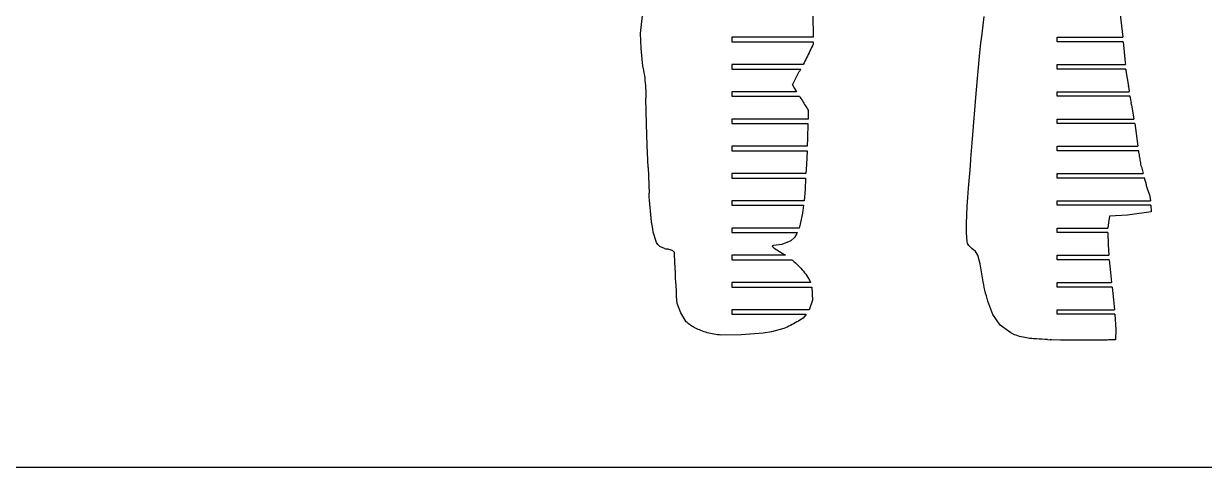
# Model space of a CAD drawing. Extents: x -170 to 170, y -270 to 270.
# Drawn here: x -54.4 to 43.1, y -270.1 to -233.5 of the extents above; entities that cross this region are included whole.
import ezdxf

# ---------------------------------------------------------------- set-up
doc = ezdxf.new("R2010")
doc.units = 0
doc.header["$MEASUREMENT"] = 0
doc.layers.get('0').update_dxf_attribs({"linetype": 'CONTINUOUS'})

msp = doc.modelspace()

# ---------------------------------------------------------------- linework, layer by layer
for p, q in [((-3.46, -234.289), (-3.238, -232.332)), ((10.783, -232.718), (10.805, -234.593)), ((24.866, -233.592), (24.944, -232.871)), ((36.188, -232.718), (36.396, -234.593)), ((24.773, -234.32), (24.866, -233.592)), ((-3.396, -235.497), (-3.46, -234.289)), ((4.093, -234.593), (4.093, -234.968)), ((10.805, -234.593), (4.093, -234.593)), ((4.093, -234.968), (10.81, -234.968)), ((10.81, -234.968), (10.812, -235.164)), ((24.581, -235.84), (24.668, -235.08)), ((24.668, -235.08), (24.773, -234.32)), ((30.968, -234.593), (36.396, -234.593)), ((30.968, -234.968), (30.968, -234.593)), ((36.437, -234.968), (30.968, -234.968)), ((36.437, -234.968), (36.601, -236.682)), ((-3.279, -236.701), (-3.396, -235.497)), ((10.409, -236.009), (10.34, -236.148)), ((10.478, -235.868), (10.409, -236.009)), ((10.546, -235.728), (10.478, -235.868)), ((10.613, -235.587), (10.546, -235.728)), ((10.68, -235.447), (10.613, -235.587)), ((10.746, -235.305), (10.68, -235.447)), ((10.812, -235.164), (10.746, -235.305)), ((24.277, -239.245), (24.581, -235.84)), ((-3.242, -237.134), (-3.279, -236.701)), ((9.986, -236.843), (4.093, -236.843)), ((4.093, -236.843), (4.093, -237.218)), ((10.058, -236.705), (9.986, -236.843)), ((10.129, -236.566), (10.058, -236.705)), ((10.2, -236.427), (10.129, -236.566)), ((10.271, -236.288), (10.2, -236.427)), ((10.34, -236.148), (10.271, -236.288)), ((30.968, -236.843), (36.614, -236.843)), ((30.968, -237.218), (30.968, -236.843)), ((36.601, -236.682), (36.614, -236.843)), ((-3.242, -237.134), (-3.203, -237.338)), ((-3.203, -237.338), (-3.167, -237.544)), ((-3.167, -237.544), (-3.135, -237.75)), ((-3.135, -237.75), (-3.107, -237.957)), ((-3.107, -237.957), (-3.082, -238.164)), ((4.093, -237.218), (9.787, -237.218)), ((9.327, -238.085), (9.382, -237.975)), ((9.382, -237.975), (9.438, -237.866)), ((9.438, -237.866), (9.495, -237.757)), ((9.495, -237.757), (9.552, -237.649)), ((9.552, -237.649), (9.61, -237.541)), ((9.61, -237.541), (9.668, -237.433)), ((9.668, -237.433), (9.727, -237.325)), ((9.727, -237.325), (9.787, -237.218)), ((36.635, -237.218), (30.968, -237.218)), ((36.635, -237.218), (36.645, -237.364)), ((36.645, -237.364), (36.86, -238.623)), ((-3.082, -238.164), (-3.062, -238.372)), ((-3.062, -238.372), (-3.045, -238.579)), ((-3.045, -238.579), (-3.032, -238.788)), ((-3.032, -238.788), (-3.023, -238.996)), ((-3.023, -238.996), (-3.017, -239.205)), ((9.113, -238.526), (9.165, -238.415)), ((9.113, -238.526), (9.263, -238.814)), ((9.165, -238.415), (9.219, -238.305)), ((9.219, -238.305), (9.273, -238.195)), ((9.263, -238.814), (9.436, -239.093)), ((9.273, -238.195), (9.327, -238.085)), ((36.865, -238.662), (36.86, -238.623)), ((36.865, -238.662), (36.894, -238.858)), ((36.894, -238.858), (36.923, -239.054)), ((-3.016, -239.413), (-3.018, -239.622)), ((-2.964, -241.778), (-3.018, -239.622)), ((-3.017, -239.205), (-3.016, -239.413)), ((9.436, -239.093), (4.093, -239.093)), ((4.093, -239.093), (4.093, -239.468)), ((4.093, -239.468), (9.68, -239.468)), ((9.68, -239.468), (9.742, -239.562)), ((9.742, -239.562), (9.803, -239.657)), ((9.803, -239.657), (9.864, -239.752)), ((9.864, -239.752), (9.925, -239.847)), ((9.925, -239.847), (9.986, -239.942)), ((9.986, -239.942), (10.046, -240.038)), ((24.199, -240.262), (24.277, -239.245)), ((30.968, -239.468), (30.968, -239.093)), ((30.968, -239.093), (36.929, -239.093)), ((36.992, -239.468), (30.968, -239.468)), ((36.929, -239.093), (36.923, -239.054)), ((37.005, -239.54), (36.992, -239.468)), ((37.005, -239.54), (37.044, -239.754)), ((37.044, -239.754), (37.085, -239.969)), ((37.125, -240.183), (37.085, -239.969)), ((10.046, -240.038), (10.106, -240.134)), ((10.106, -240.134), (10.165, -240.23)), ((10.165, -240.23), (10.225, -240.326)), ((10.225, -240.326), (10.283, -240.422)), ((10.283, -240.422), (10.342, -240.519)), ((10.342, -240.519), (10.4, -240.615)), ((10.4, -240.615), (10.391, -241.343)), ((24.051, -241.957), (24.199, -240.262)), ((37.125, -240.183), (37.153, -240.326)), ((37.153, -240.326), (37.318, -241.343)), ((-2.898, -243.506), (-2.964, -241.778)), ((4.093, -241.343), (4.093, -241.718)), ((10.391, -241.343), (4.093, -241.343)), ((4.093, -241.718), (10.383, -241.718)), ((10.383, -241.718), (10.354, -242.937)), ((30.968, -241.343), (37.318, -241.343)), ((30.968, -241.718), (30.968, -241.343)), ((37.375, -241.718), (30.968, -241.718)), ((37.375, -241.718), (37.647, -243.593)), ((23.937, -243.313), (24.051, -241.957)), ((-2.817, -245.342), (-2.898, -243.506)), ((4.093, -243.593), (4.093, -243.968)), ((10.322, -243.593), (4.093, -243.593)), ((10.354, -242.937), (10.322, -243.593)), ((23.899, -243.96), (23.937, -243.313)), ((30.968, -243.968), (30.968, -243.593)), ((30.968, -243.593), (37.647, -243.593)), ((4.093, -243.968), (10.304, -243.968)), ((10.304, -243.968), (10.249, -245.1)), ((23.798, -245.212), (23.843, -244.636)), ((23.843, -244.636), (23.899, -243.96)), ((37.708, -243.968), (30.968, -243.968)), ((37.726, -244.08), (37.708, -243.968)), ((37.744, -244.191), (37.726, -244.08)), ((37.762, -244.303), (37.744, -244.191)), ((37.781, -244.414), (37.762, -244.303)), ((37.799, -244.525), (37.781, -244.414)), ((37.818, -244.637), (37.799, -244.525)), ((37.838, -244.748), (37.818, -244.637)), ((37.857, -244.859), (37.838, -244.748)), ((37.877, -244.97), (37.857, -244.859)), ((-2.817, -245.342), (-2.74, -247.463)), ((10.249, -245.1), (10.207, -245.843)), ((23.65, -247.053), (23.752, -245.835)), ((23.752, -245.835), (23.798, -245.212)), ((37.897, -245.081), (37.877, -244.97)), ((37.918, -245.192), (37.897, -245.081)), ((37.938, -245.303), (37.918, -245.192)), ((37.938, -245.303), (38.077, -245.843)), ((4.093, -245.843), (4.093, -246.218)), ((10.207, -245.843), (4.093, -245.843)), ((4.093, -246.218), (10.187, -246.218)), ((10.187, -246.218), (10.147, -247.165)), ((30.968, -245.843), (38.077, -245.843)), ((30.968, -246.218), (30.968, -245.843)), ((38.207, -246.218), (30.968, -246.218)), ((38.21, -246.253), (38.207, -246.218)), ((38.214, -246.288), (38.21, -246.253)), ((38.219, -246.323), (38.214, -246.288)), ((38.226, -246.358), (38.219, -246.323)), ((38.234, -246.392), (38.226, -246.358)), ((38.243, -246.427), (38.234, -246.392)), ((38.253, -246.46), (38.243, -246.427)), ((38.265, -246.494), (38.253, -246.46)), ((38.277, -246.527), (38.265, -246.494)), ((38.291, -246.559), (38.277, -246.527)), ((38.306, -246.591), (38.291, -246.559)), ((38.322, -246.623), (38.306, -246.591)), ((38.335, -246.705), (38.322, -246.623)), ((38.349, -246.786), (38.335, -246.705)), ((38.366, -246.867), (38.349, -246.786)), ((-2.725, -247.759), (-2.74, -247.463)), ((-2.708, -248.054), (-2.725, -247.759)), ((10.147, -247.165), (10.059, -248.093)), ((23.599, -247.831), (23.65, -247.053)), ((38.384, -246.947), (38.366, -246.867)), ((38.405, -247.027), (38.384, -246.947)), ((38.427, -247.107), (38.405, -247.027)), ((38.451, -247.186), (38.427, -247.107)), ((38.477, -247.264), (38.451, -247.186)), ((38.504, -247.342), (38.477, -247.264)), ((38.534, -247.419), (38.504, -247.342)), ((38.565, -247.496), (38.534, -247.419)), ((38.598, -247.571), (38.565, -247.496)), ((38.598, -247.571), (38.672, -248.093)), ((-2.687, -248.349), (-2.708, -248.054)), ((-2.663, -248.644), (-2.687, -248.349)), ((-2.635, -248.938), (-2.663, -248.644)), ((4.093, -248.093), (4.093, -248.468)), ((10.059, -248.093), (4.093, -248.093)), ((4.093, -248.468), (10.012, -248.468)), ((10.012, -248.468), (9.92, -249.11)), ((23.501, -249.27), (23.549, -248.528)), ((23.549, -248.528), (23.599, -247.831)), ((30.968, -248.093), (38.672, -248.093)), ((30.968, -248.468), (30.968, -248.093)), ((38.699, -248.468), (30.968, -248.468)), ((38.699, -248.468), (38.749, -249.004)), ((-2.604, -249.233), (-2.635, -248.938)), ((-2.569, -249.526), (-2.604, -249.233)), ((-2.532, -249.82), (-2.569, -249.526)), ((9.92, -249.11), (9.737, -250.032)), ((23.486, -249.97), (23.501, -249.27)), ((35.304, -249.378), (35.206, -249.882)), ((36.769, -249.27), (35.304, -249.378)), ((38.749, -249.004), (36.769, -249.27)), ((-2.491, -250.113), (-2.532, -249.82)), ((-2.446, -250.405), (-2.491, -250.113)), ((-2.399, -250.697), (-2.446, -250.405)), ((-2.14, -251.535), (-2.399, -250.697)), ((4.093, -250.343), (4.093, -250.718)), ((9.644, -250.343), (4.093, -250.343)), ((4.093, -250.718), (9.494, -250.718)), ((9.494, -250.718), (9.464, -250.785)), ((9.737, -250.032), (9.644, -250.343)), ((23.489, -250.742), (23.486, -249.97)), ((30.968, -250.718), (30.968, -250.343)), ((30.968, -250.343), (35.165, -250.343)), ((35.152, -250.718), (30.968, -250.718)), ((35.152, -250.718), (35.173, -251.726)), ((35.206, -249.882), (35.165, -250.343)), ((-2.016, -251.718), (-2.14, -251.535)), ((8.228, -251.693), (7.536, -251.792)), ((8.96, -251.391), (8.228, -251.693)), ((9.258, -251.124), (8.96, -251.391)), ((9.464, -250.785), (9.258, -251.124)), ((23.528, -251.458), (23.489, -250.742)), ((23.577, -251.63), (23.528, -251.458)), ((23.663, -251.788), (23.577, -251.63)), ((-1.856, -251.865), (-2.016, -251.718)), ((-1.464, -252.046), (-1.856, -251.865)), ((-1.464, -252.046), (-1.397, -252.049)), ((-1.397, -252.049), (-1.33, -252.054)), ((-1.33, -252.054), (-1.263, -252.063)), ((-1.263, -252.063), (-1.197, -252.075)), ((-1.197, -252.075), (-1.131, -252.09)), ((-1.131, -252.09), (-1.066, -252.108)), ((-1.066, -252.108), (-1.002, -252.13)), ((-1.002, -252.13), (-0.939, -252.154)), ((-0.939, -252.154), (-0.878, -252.181)), ((-0.878, -252.181), (-0.817, -252.211)), ((-0.817, -252.211), (-0.758, -252.244)), ((-0.758, -252.244), (-0.701, -252.28)), ((-0.665, -252.325), (-0.701, -252.28)), ((-0.642, -252.374), (-0.665, -252.325)), ((-0.632, -252.486), (-0.642, -252.374)), ((-0.624, -253.161), (-0.632, -252.486)), ((4.093, -252.593), (4.093, -252.968)), ((8.537, -252.593), (4.093, -252.593)), ((7.438, -251.836), (7.436, -251.847)), ((7.436, -251.847), (7.437, -251.858)), ((7.437, -251.858), (7.442, -251.871)), ((7.443, -251.827), (7.438, -251.836)), ((7.442, -251.871), (7.496, -251.932)), ((7.459, -251.814), (7.443, -251.827)), ((7.536, -251.792), (7.459, -251.814)), ((7.496, -251.932), (7.601, -252.008)), ((7.601, -252.008), (8.26, -252.412)), ((8.26, -252.412), (8.537, -252.593)), ((23.932, -252.024), (23.663, -251.788)), ((24.213, -252.275), (23.932, -252.024)), ((24.428, -252.581), (24.213, -252.275)), ((24.617, -253.308), (24.428, -252.581)), ((30.968, -252.968), (30.968, -252.593)), ((30.968, -252.593), (35.232, -252.593)), ((35.173, -251.726), (35.232, -252.593)), ((-0.557, -254.066), (-0.624, -253.161)), ((4.093, -252.968), (9.048, -252.968)), ((9.048, -252.968), (9.099, -253.01)), ((9.099, -253.01), (9.221, -253.113)), ((9.221, -253.113), (9.341, -253.218)), ((9.341, -253.218), (9.458, -253.327)), ((9.458, -253.327), (9.572, -253.438)), ((9.572, -253.438), (9.684, -253.552)), ((9.684, -253.552), (9.792, -253.669)), ((24.855, -254.794), (24.617, -253.308)), ((35.265, -252.968), (30.968, -252.968)), ((35.265, -252.968), (35.371, -254.01)), ((-0.553, -254.543), (-0.557, -254.066)), ((-0.54, -254.773), (-0.553, -254.543)), ((9.792, -253.669), (9.898, -253.788)), ((9.898, -253.788), (10.001, -253.91)), ((10.001, -253.91), (10.1, -254.035)), ((10.1, -254.035), (10.197, -254.162)), ((10.197, -254.162), (10.29, -254.291)), ((10.29, -254.291), (10.38, -254.423)), ((10.38, -254.423), (10.499, -254.659)), ((35.371, -254.01), (35.464, -254.843)), ((-0.478, -255.495), (-0.54, -254.773)), ((-0.476, -255.972), (-0.478, -255.495)), ((4.093, -254.843), (4.093, -255.218)), ((10.579, -254.843), (4.093, -254.843)), ((4.093, -255.218), (10.702, -255.218)), ((10.499, -254.659), (10.579, -254.843)), ((10.702, -255.218), (10.755, -256.287)), ((24.9, -255.024), (24.855, -254.794)), ((24.949, -255.253), (24.9, -255.024)), ((25.002, -255.481), (24.949, -255.253)), ((25.06, -255.709), (25.002, -255.481)), ((30.968, -254.843), (35.464, -254.843)), ((30.968, -255.218), (30.968, -254.843)), ((35.507, -255.218), (30.968, -255.218)), ((35.507, -255.218), (35.626, -256.285)), ((-0.414, -256.571), (-0.476, -255.972)), ((-0.111, -257.358), (-0.414, -256.571)), ((10.755, -256.287), (10.47, -257.093)), ((25.121, -255.935), (25.06, -255.709)), ((25.187, -256.16), (25.121, -255.935)), ((25.257, -256.383), (25.187, -256.16)), ((25.331, -256.606), (25.257, -256.383)), ((35.626, -256.285), (35.708, -257.093)), ((0.316, -258.077), (-0.111, -257.358)), ((10.47, -257.093), (4.093, -257.093)), ((4.093, -257.093), (4.093, -257.468)), ((4.093, -257.468), (10.232, -257.468)), ((10.232, -257.468), (10.093, -257.647)), ((25.409, -256.827), (25.331, -256.606)), ((25.491, -257.047), (25.409, -256.827)), ((25.577, -257.265), (25.491, -257.047)), ((25.666, -257.481), (25.577, -257.265)), ((26.276, -258.364), (25.666, -257.481)), ((30.968, -257.093), (35.708, -257.093)), ((30.968, -257.468), (30.968, -257.093)), ((35.741, -257.468), (30.968, -257.468)), ((35.741, -257.468), (35.811, -258.735)), ((0.405, -258.156), (0.316, -258.077)), ((0.496, -258.232), (0.405, -258.156)), ((0.59, -258.305), (0.496, -258.232)), ((0.687, -258.375), (0.59, -258.305)), ((0.785, -258.441), (0.687, -258.375)), ((0.887, -258.504), (0.785, -258.441)), ((0.99, -258.563), (0.887, -258.504)), ((8.668, -258.517), (8.533, -258.581)), ((8.802, -258.451), (8.668, -258.517)), ((8.936, -258.383), (8.802, -258.451)), ((9.068, -258.314), (8.936, -258.383)), ((9.2, -258.243), (9.068, -258.314)), ((9.331, -258.171), (9.2, -258.243)), ((9.461, -258.097), (9.331, -258.171)), ((9.59, -258.022), (9.461, -258.097)), ((9.719, -257.945), (9.59, -258.022)), ((9.846, -257.867), (9.719, -257.945)), ((9.973, -257.787), (9.846, -257.867)), ((10.093, -257.647), (9.973, -257.787)), ((27.144, -258.993), (26.276, -258.364)), ((1.095, -258.618), (0.99, -258.563)), ((1.202, -258.67), (1.095, -258.618)), ((1.311, -258.718), (1.202, -258.67)), ((1.422, -258.762), (1.311, -258.718)), ((1.533, -258.802), (1.422, -258.762)), ((1.665, -258.855), (1.533, -258.802)), ((1.797, -258.905), (1.665, -258.855)), ((1.931, -258.95), (1.797, -258.905)), ((2.066, -258.991), (1.931, -258.95)), ((2.203, -259.029), (2.066, -258.991)), ((2.34, -259.062), (2.203, -259.029)), ((2.478, -259.092), (2.34, -259.062)), ((2.618, -259.117), (2.478, -259.092)), ((2.757, -259.138), (2.618, -259.117)), ((2.898, -259.156), (2.757, -259.138)), ((3.038, -259.169), (2.898, -259.156)), ((3.18, -259.178), (3.038, -259.169)), ((4.877, -259.162), (3.18, -259.178)), ((6.675, -259.024), (4.877, -259.162)), ((7.375, -258.923), (6.675, -259.024)), ((8.397, -258.644), (7.375, -258.923)), ((8.533, -258.581), (8.397, -258.644)), ((27.454, -259.153), (27.144, -258.993)), ((27.591, -259.202), (27.454, -259.153)), ((27.73, -259.247), (27.591, -259.202)), ((27.869, -259.289), (27.73, -259.247)), ((28.01, -259.326), (27.869, -259.289)), ((28.151, -259.361), (28.01, -259.326)), ((28.293, -259.391), (28.151, -259.361)), ((28.436, -259.417), (28.293, -259.391)), ((28.58, -259.44), (28.436, -259.417)), ((28.724, -259.459), (28.58, -259.44)), ((28.869, -259.474), (28.724, -259.459)), ((29.014, -259.486), (28.869, -259.474)), ((29.16, -259.493), (29.014, -259.486)), ((29.271, -259.501), (29.16, -259.493)), ((35.811, -258.735), (35.791, -259.569)), ((29.493, -259.515), (29.271, -259.501)), ((29.716, -259.529), (29.493, -259.515)), ((29.939, -259.542), (29.716, -259.529)), ((30.161, -259.555), (29.939, -259.542)), ((30.161, -259.555), (30.384, -259.567)), ((30.495, -259.573), (30.384, -259.567)), ((31.251, -259.594), (30.495, -259.573)), ((33.072, -259.603), (31.251, -259.594)), ((34.634, -259.601), (33.072, -259.603)), ((34.731, -259.6), (34.634, -259.601)), ((34.827, -259.598), (34.731, -259.6)), ((34.924, -259.596), (34.827, -259.598)), ((35.02, -259.594), (34.924, -259.596)), ((35.116, -259.591), (35.02, -259.594)), ((35.213, -259.589), (35.116, -259.591)), ((35.309, -259.586), (35.213, -259.589)), ((35.405, -259.583), (35.309, -259.586)), ((35.502, -259.58), (35.405, -259.583)), ((35.598, -259.577), (35.502, -259.58)), ((35.695, -259.573), (35.598, -259.577)), ((35.791, -259.569), (35.695, -259.573)), ((170.489, -270.105), (-170.489, -270.105))]:
    msp.add_line(p, q)

doc.saveas('drawing.dxf')
